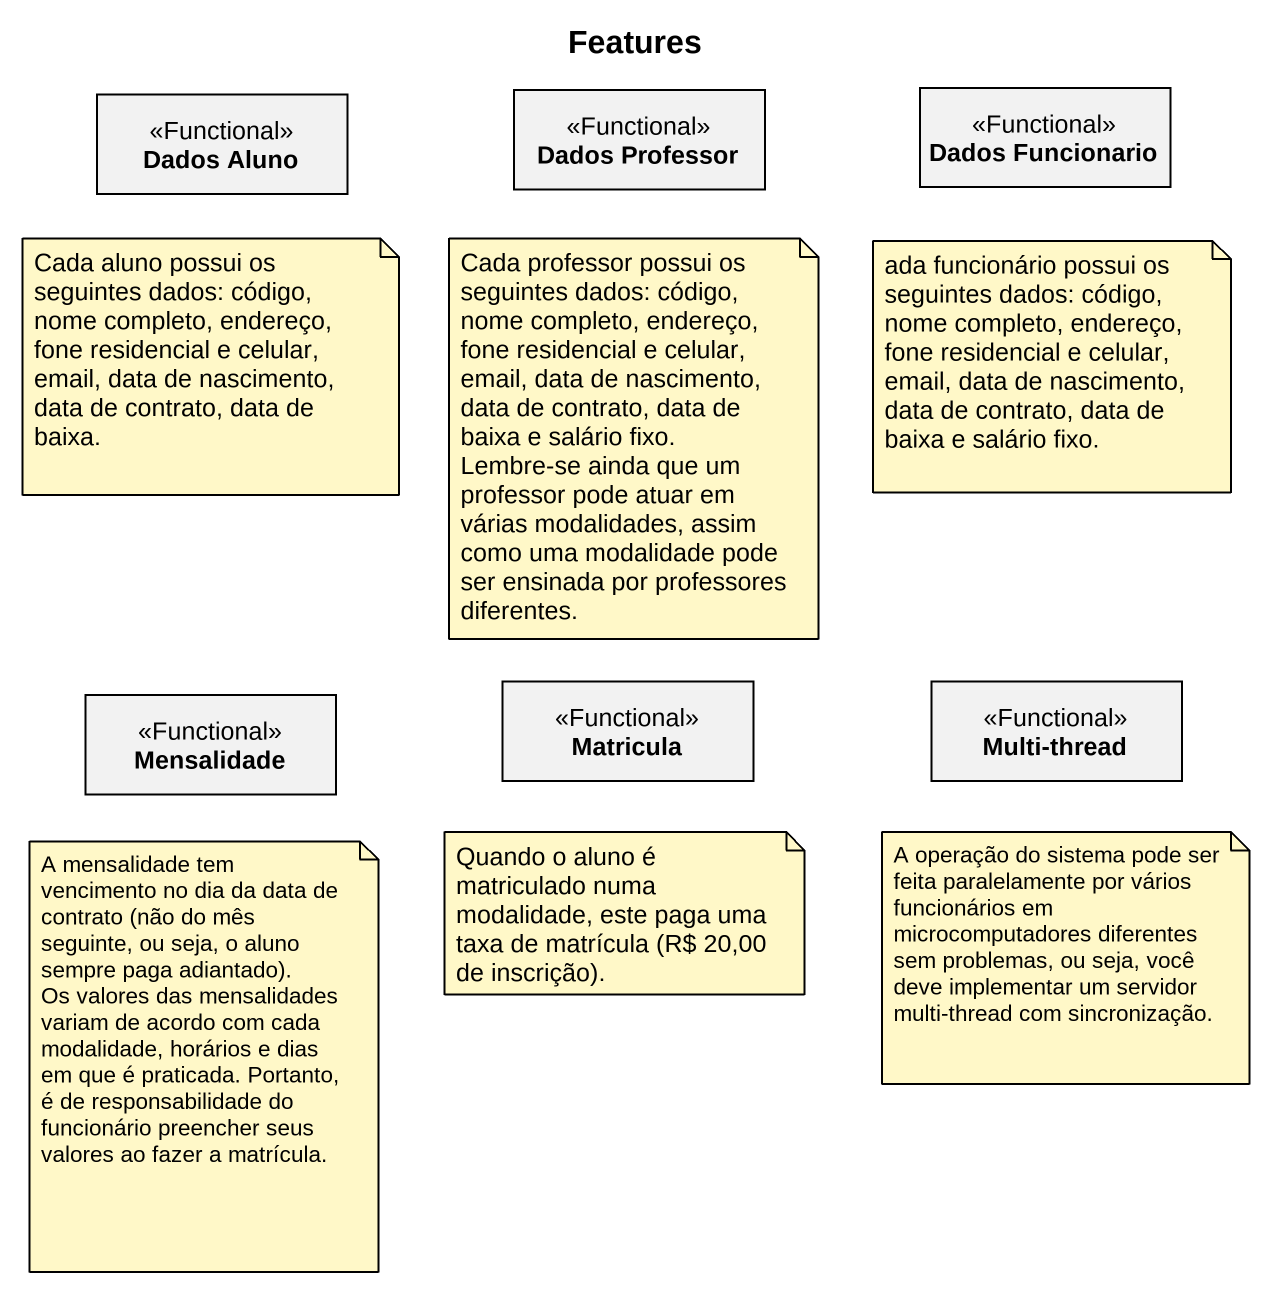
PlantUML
@startuml
title Features
hide circle
hide empty members
class "Dados Aluno" as Dados_Aluno <<Functional>>
class "Dados Professor" as Dados_Professor <<Functional>>
class "Dados Funcionario" as Dados_Funcionario <<Functional>>
class Mensalidade <<Functional>>
class Matricula <<Functional>>
class "Multi-thread" as Multi_thread <<Functional>>
note as N1
  Cada aluno possui os seguintes dados: código, nome completo, endereço, fone residencial e celular, email, data de nascimento, data de contrato, data de baixa.
end note
note as N2
  Cada professor possui os seguintes dados: código, nome completo, endereço, fone residencial e celular, email, data de nascimento, data de contrato, data de baixa e salário fixo.
  Lembre-se ainda que um professor pode atuar em várias modalidades, assim como uma modalidade pode ser ensinada por professores diferentes.
end note
note as N3
  ada funcionário possui os seguintes dados: código, nome completo, endereço, fone residencial e celular, email, data de nascimento, data de contrato, data de baixa e salário fixo.
end note
note as N4
  A mensalidade tem vencimento no dia da data de contrato (não do mês seguinte, ou seja, o aluno sempre paga adiantado).
  Os valores das mensalidades variam de acordo com cada modalidade, horários e dias em que é praticada. Portanto, é de responsabilidade do funcionário preencher seus valores ao fazer a matrícula.
end note
note as N5
  Quando o aluno é matriculado numa modalidade, este paga uma taxa de matrícula (R$ 20,00 de inscrição).
end note
note as N6
  A operação do sistema pode ser feita paralelamente por vários funcionários em microcomputadores diferentes sem problemas, ou seja, você deve implementar um servidor multi-thread com sincronização.
end note
@enduml
